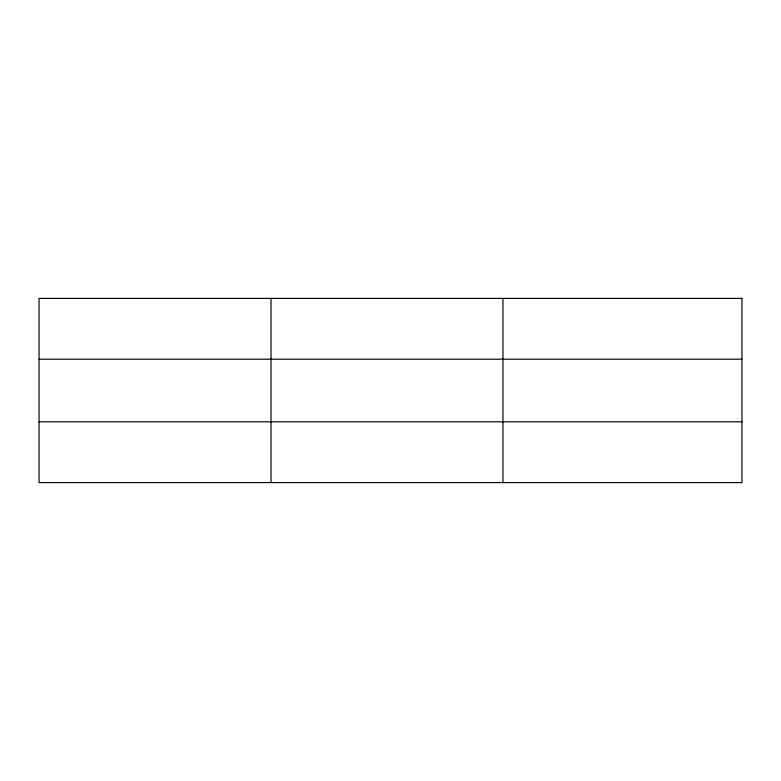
<?xml version="1.0" encoding="UTF-8"?>
<svg xmlns="http://www.w3.org/2000/svg" width="781" height="781" viewBox="0 0 781 781"><rect width="100%" height="100%" fill="white"/><g stroke="black" fill="none" stroke-linecap="round" stroke-linejoin="round"><path stroke-width="1.17" d="M271.007 298.41L271.007 482.59M502.964 298.41L502.964 482.59M39.05 359.192L741.95 359.192M39.05 421.808L741.95 421.808M741.95 298.41L741.95 482.59L39.05 482.59L39.05 298.41L741.95 298.41"/></g></svg>
